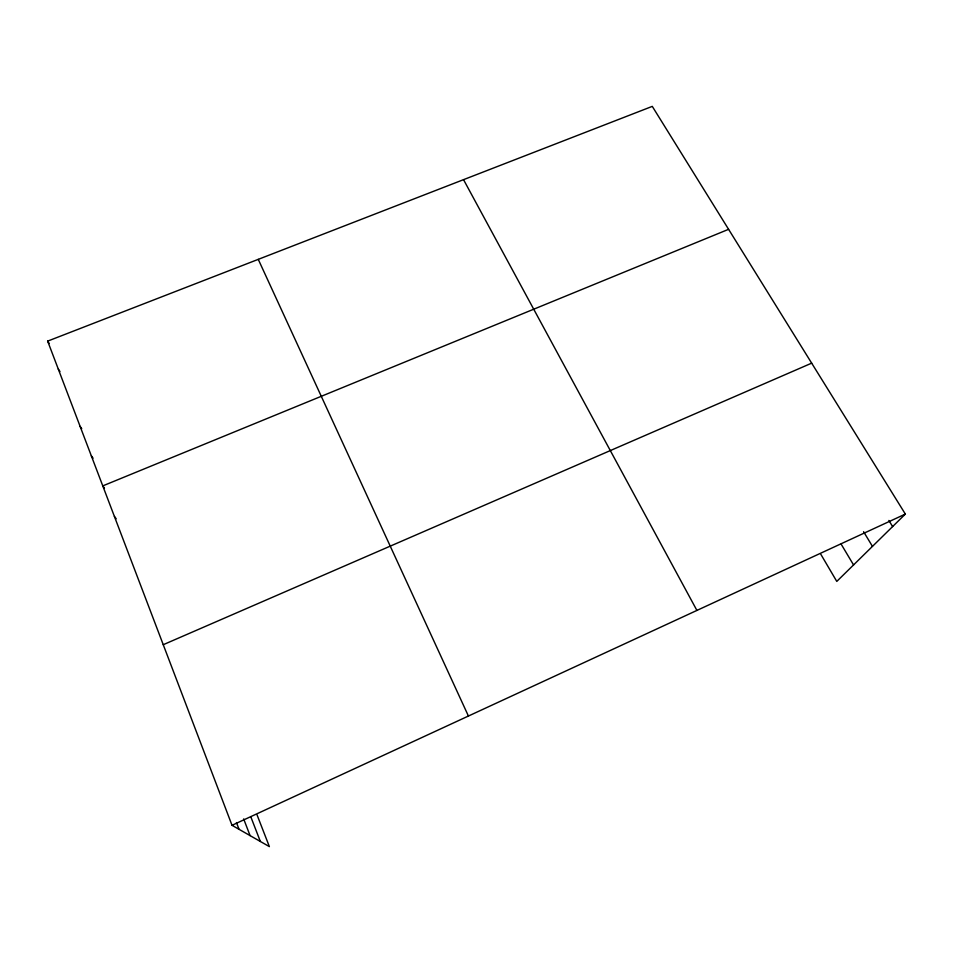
<?xml version="1.0" encoding="UTF-8"?>
<svg xmlns="http://www.w3.org/2000/svg" width="953" height="953" viewBox="0 0 953 953"><rect width="100%" height="100%" fill="white"/><g stroke="black" fill="none" stroke-linecap="round" stroke-linejoin="round"><path stroke-width="1.43" d="M257.084 814.982L269.377 846.621L232.02 825.31L47.65 341.126L652.281 106.379L905.35 514.072L836.782 581.413L820.831 554.301M232.02 825.31L905.35 514.072M163.249 644.705L811.67 363.153M728.592 229.316L102.781 485.887L104.449 488.091M114.42 516.466L116.195 518.742M91.345 455.879L93.06 458.202M80.123 426.408L81.732 428.659M58.276 369.049L59.956 371.503M47.65 341.126L49.234 343.497M888.863 520.457L892.616 526.568M863.585 531.703L872.46 546.379M841.142 544.127L853.554 564.938M463.539 179.664L696.905 610.42M258.263 259.359L468.423 716.037M250.746 816.65L260.348 841.463M243.67 818.937L250.079 835.614M236.463 822.558L239.048 829.313"/></g></svg>
